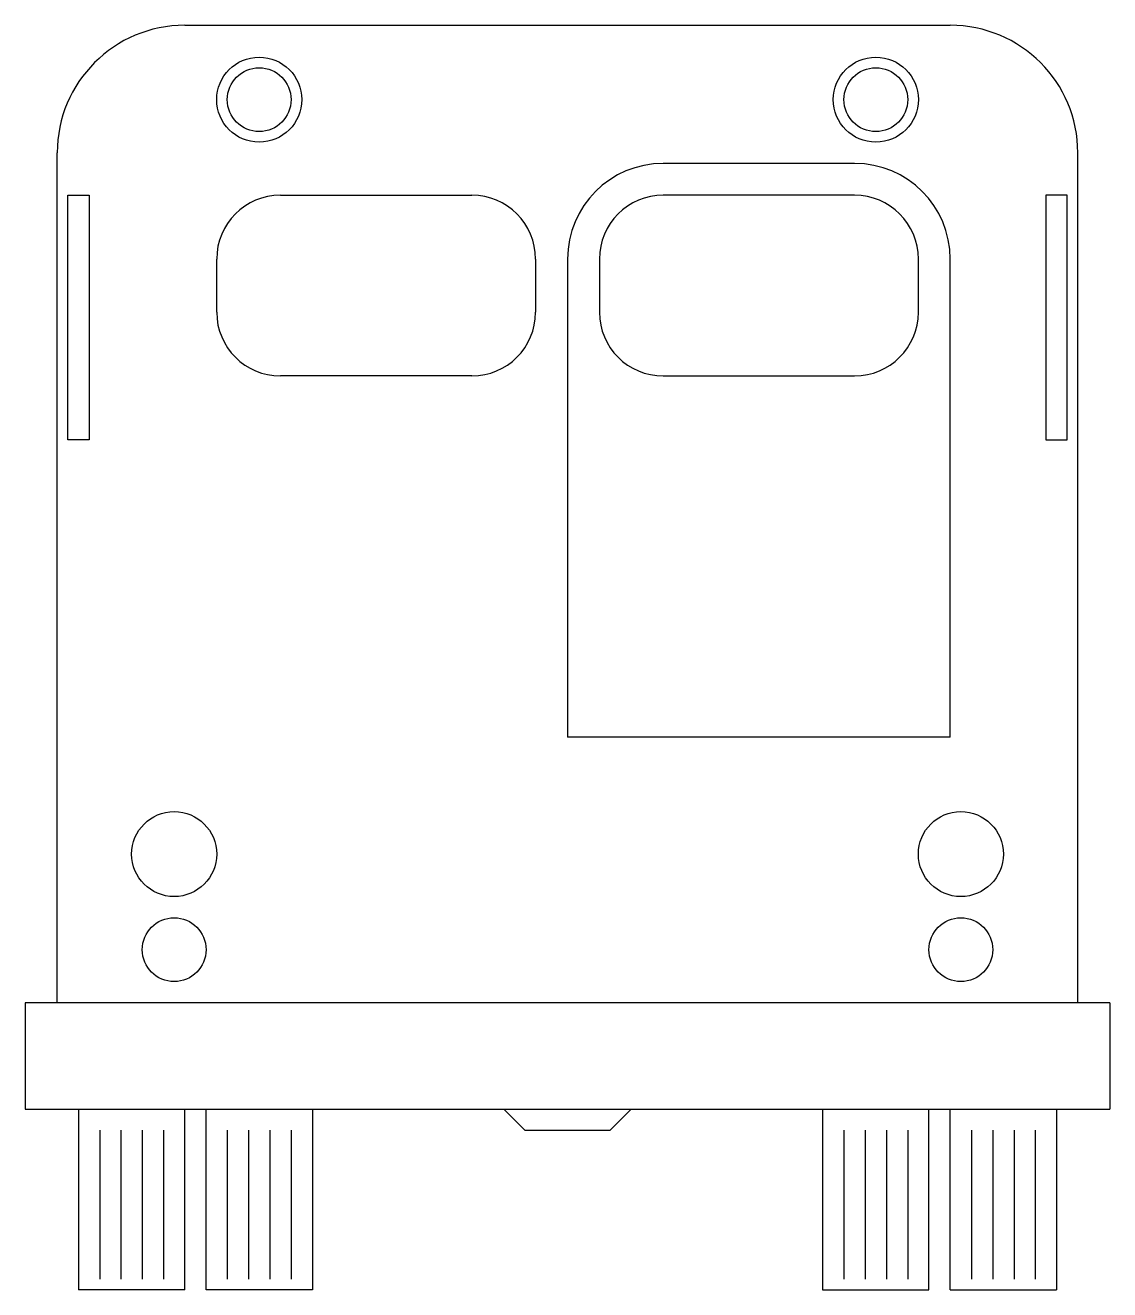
# Model space of a CAD drawing. Header units: millimetres. Extents: x -3157.01 to -3154.97, y 1904.15 to 1906.53.
import ezdxf

# ---------------------------------------------------------------- set-up
doc = ezdxf.new("R2010")
doc.units = ezdxf.units.MM
doc.header["$LTSCALE"] = 10
doc.layers.add('Veículos', color=2, linetype='Continuous')

msp = doc.modelspace()

# ---------------------------------------------------------------- linework, layer by layer
at = {"layer": 'Veículos'}
for p, q in [((-3156.7123, 1906.5313), (-3155.2723, 1906.5313)), ((-3156.9523, 1904.6913), (-3156.9523, 1906.2913)), ((-3155.0323, 1904.6913), (-3155.0323, 1906.2913)), ((-3155.4523, 1906.2713), (-3155.8123, 1906.2713)), ((-3156.9323, 1905.7513), (-3156.9323, 1906.2113)), ((-3156.9323, 1906.2113), (-3156.8923, 1906.2113)), ((-3156.8923, 1906.2113), (-3156.8923, 1905.7513)), ((-3156.5323, 1906.2113), (-3156.1723, 1906.2113)), ((-3155.4523, 1906.2113), (-3155.8123, 1906.2113)), ((-3155.0923, 1906.2113), (-3155.0923, 1905.7513)), ((-3155.0523, 1906.2113), (-3155.0923, 1906.2113)), ((-3155.0523, 1905.7513), (-3155.0523, 1906.2113)), ((-3156.6523, 1905.9913), (-3156.6523, 1906.0913)), ((-3156.0523, 1906.0913), (-3156.0523, 1905.9913)), ((-3155.9923, 1906.0913), (-3155.9923, 1905.1913)), ((-3155.9323, 1906.0913), (-3155.9323, 1905.9913)), ((-3155.3323, 1905.9913), (-3155.3323, 1906.0913)), ((-3155.2723, 1905.1913), (-3155.2723, 1906.0913)), ((-3156.1723, 1905.8713), (-3156.5323, 1905.8713)), ((-3155.8123, 1905.8713), (-3155.4523, 1905.8713)), ((-3156.8923, 1905.7513), (-3156.9323, 1905.7513)), ((-3155.0923, 1905.7513), (-3155.0523, 1905.7513)), ((-3155.2723, 1905.1913), (-3155.9923, 1905.1913)), ((-3154.9723, 1904.6913), (-3157.0123, 1904.6913)), ((-3157.0123, 1904.6913), (-3157.0123, 1904.4913)), ((-3154.9723, 1904.6913), (-3154.9723, 1904.4913)), ((-3157.0123, 1904.4913), (-3154.9723, 1904.4913)), ((-3156.9123, 1904.4913), (-3156.9123, 1904.1513)), ((-3156.7123, 1904.1513), (-3156.7123, 1904.4913)), ((-3156.6723, 1904.1513), (-3156.6723, 1904.4913)), ((-3156.4723, 1904.4913), (-3156.4723, 1904.1513)), ((-3156.1123, 1904.4913), (-3156.0723, 1904.4513)), ((-3155.8723, 1904.4913), (-3155.9123, 1904.4513)), ((-3155.5123, 1904.4913), (-3155.5123, 1904.1513)), ((-3155.3123, 1904.1513), (-3155.3123, 1904.4913)), ((-3155.2723, 1904.1513), (-3155.2723, 1904.4913)), ((-3155.0723, 1904.4913), (-3155.0723, 1904.1513)), ((-3156.8723, 1904.4513), (-3156.8723, 1904.1713)), ((-3156.8323, 1904.4513), (-3156.8323, 1904.1713)), ((-3156.7923, 1904.4513), (-3156.7923, 1904.1713)), ((-3156.7523, 1904.4513), (-3156.7523, 1904.1713)), ((-3156.6323, 1904.4513), (-3156.6323, 1904.1713)), ((-3156.5923, 1904.4513), (-3156.5923, 1904.1713)), ((-3156.5523, 1904.4513), (-3156.5523, 1904.1713)), ((-3156.5123, 1904.4513), (-3156.5123, 1904.1713)), ((-3156.0723, 1904.4513), (-3155.9123, 1904.4513)), ((-3155.4723, 1904.4513), (-3155.4723, 1904.1713)), ((-3155.4323, 1904.4513), (-3155.4323, 1904.1713)), ((-3155.3923, 1904.4513), (-3155.3923, 1904.1713)), ((-3155.3523, 1904.4513), (-3155.3523, 1904.1713)), ((-3155.2323, 1904.4513), (-3155.2323, 1904.1713)), ((-3155.1923, 1904.4513), (-3155.1923, 1904.1713)), ((-3155.1523, 1904.4513), (-3155.1523, 1904.1713)), ((-3155.1123, 1904.4513), (-3155.1123, 1904.1713)), ((-3156.7123, 1904.1513), (-3156.9123, 1904.1513)), ((-3156.4723, 1904.1513), (-3156.6723, 1904.1513)), ((-3155.5123, 1904.1513), (-3155.3123, 1904.1513)), ((-3155.2723, 1904.1513), (-3155.0723, 1904.1513))]:
    msp.add_line(p, q, dxfattribs=at)
for centre, radius in [((-3156.5723, 1906.3913), 0.08), ((-3155.4123, 1906.3913), 0.08), ((-3156.5723, 1906.3913), 0.06), ((-3155.4123, 1906.3913), 0.06), ((-3156.7323, 1904.9713), 0.08), ((-3155.2523, 1904.9713), 0.08), ((-3156.7323, 1904.7913), 0.06), ((-3155.2523, 1904.7913), 0.06)]:
    msp.add_circle(centre, radius, dxfattribs=at)
for centre, radius, start, end in [((-3156.7123, 1906.2913), 0.24, 90, 180), ((-3155.2723, 1906.2913), 0.24, 0, 90), ((-3155.8123, 1906.0913), 0.18, 90, 180), ((-3155.4523, 1906.0913), 0.18, 0, 90), ((-3156.5323, 1906.0913), 0.12, 90, 180), ((-3156.1723, 1906.0913), 0.12, 0, 90), ((-3155.8123, 1906.0913), 0.12, 90, 180), ((-3155.4523, 1906.0913), 0.12, 0, 90), ((-3156.5323, 1905.9913), 0.12, 180, 270), ((-3156.1723, 1905.9913), 0.12, 270, 0), ((-3155.8123, 1905.9913), 0.12, 180, 270), ((-3155.4523, 1905.9913), 0.12, 270, 0)]:
    msp.add_arc(centre, radius, start, end, dxfattribs=at)

doc.saveas('drawing.dxf')
